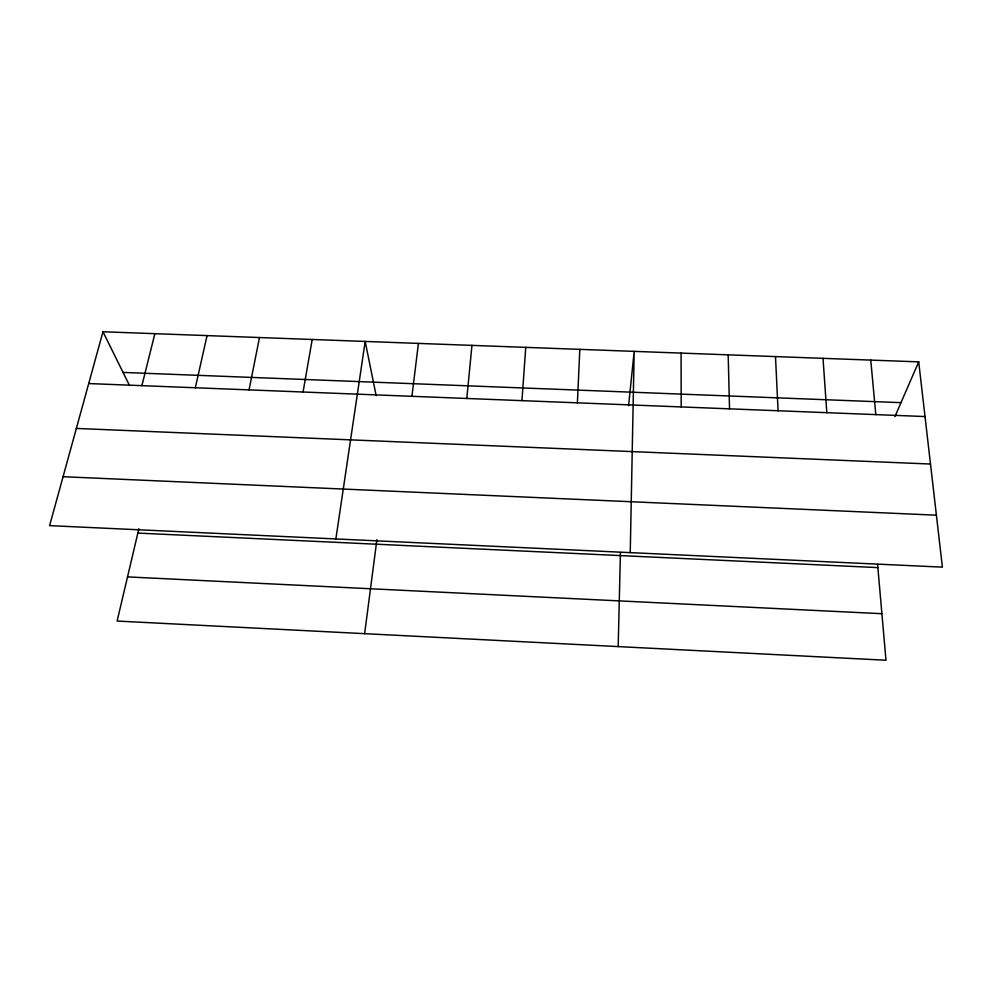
<?xml version="1.0" encoding="UTF-8"?>
<svg xmlns="http://www.w3.org/2000/svg" width="992" height="992" viewBox="0 0 992 992"><rect width="100%" height="100%" fill="white"/><g stroke="black" fill="none" stroke-linecap="round" stroke-linejoin="round"><path stroke-width="1.49" d="M630.242 552.631L634.186 351.366L628.581 405.654M618.19 646.598L620.434 552.569M577.394 402.839L579.824 349.358M521.953 400.644L525.748 347.361M466.798 398.474L471.956 345.377M411.928 396.304L418.426 343.406M364.634 633.665L376.886 539.747M335.866 538.941L365.18 341.434L376.166 395.684M303.068 392.014L312.207 339.487M249.054 389.881L259.495 337.54M195.325 387.76L207.055 335.594M138.88 528.699L117.118 621.054L885.98 660.238L877.598 564.522M141.881 385.652L154.876 333.672M102.97 331.762L49.6 525.636L942.4 567.139L918.704 361.869L102.97 331.762L129.493 385.454M894.933 416.615L918.704 361.869M123.058 372.422L900.996 402.653M88.71 383.557L925.015 416.553M76.359 428.432L930.496 464.033M63.066 476.706L936.398 515.183M137.851 533.088L877.87 567.598M127.522 576.898L881.9 613.701M870.753 360.096L875.812 414.619M823.013 358.335L826.832 412.684M775.496 356.587L778.075 410.762M728.178 354.838L729.542 408.84M681.07 353.102L681.219 406.931"/></g></svg>
